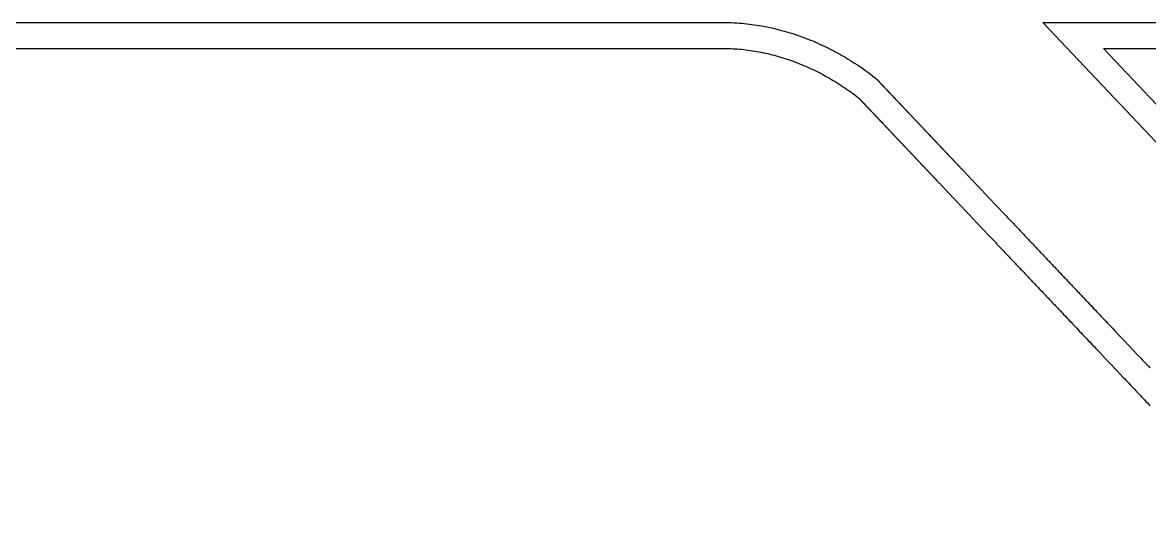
# Model space of a CAD drawing. Header units: inches. Extents: x 39 to 243, y 75 to 164.
# Drawn here: x 89.9 to 141, y 93.1 to 115.9 of the extents above; entities that cross this region are included whole.
import ezdxf

# ---------------------------------------------------------------- set-up
doc = ezdxf.new("R2010")
doc.units = ezdxf.units.IN
doc.header["$MEASUREMENT"] = 0

msp = doc.modelspace()

# ---------------------------------------------------------------- linework, layer by layer
at = {"color": 7}
for points in [[(82.352, 115.91), (94.651, 115.91), (94.656, 115.91), (94.66, 115.91), (94.665, 115.91), (94.669, 115.91), (94.674, 115.91), (94.678, 115.91), (94.683, 115.91), (94.687, 115.91), (94.692, 115.91), (94.696, 115.91), (94.701, 115.91), (94.705, 115.91), (94.71, 115.91), (94.715, 115.91), (94.719, 115.91), (94.724, 115.91), (94.728, 115.91), (94.733, 115.91), (94.737, 115.91), (94.742, 115.91), (94.746, 115.91), (121.951, 115.91), (122.066, 115.907), (122.182, 115.902), (122.297, 115.895), (122.412, 115.887), (122.527, 115.878), (122.641, 115.868), (122.756, 115.856), (122.87, 115.843), (122.984, 115.828), (123.098, 115.812), (123.212, 115.795), (123.325, 115.777), (123.439, 115.757), (123.552, 115.736), (123.664, 115.714), (123.777, 115.691), (123.889, 115.666), (124.001, 115.64), (124.113, 115.613), (124.224, 115.585), (124.335, 115.556), (124.446, 115.525), (124.556, 115.494), (124.666, 115.461), (124.775, 115.427), (124.885, 115.392), (124.993, 115.356), (125.102, 115.318), (125.21, 115.28), (125.317, 115.241), (125.424, 115.2), (125.531, 115.159), (125.637, 115.116), (125.743, 115.073), (125.848, 115.028), (125.953, 114.983), (126.057, 114.936), (126.161, 114.889), (126.264, 114.84), (126.366, 114.791), (126.468, 114.741), (126.57, 114.689), (126.671, 114.637), (126.771, 114.584), (126.871, 114.53), (126.97, 114.475), (127.068, 114.42), (127.166, 114.363), (127.263, 114.306), (127.36, 114.247), (127.456, 114.188), (127.551, 114.129), (127.646, 114.068), (127.739, 114.007), (127.832, 113.944), (127.925, 113.881), (128.016, 113.818), (128.107, 113.753), (128.197, 113.688), (128.287, 113.622), (128.375, 113.556), (128.463, 113.489), (128.55, 113.421), (128.636, 113.352), (128.636, 113.352), (128.636, 113.352), (128.636, 113.352), (128.636, 113.352), (128.636, 113.352), (128.636, 113.352), (128.637, 113.351), (128.637, 113.351), (128.637, 113.351), (128.638, 113.351), (128.638, 113.35), (128.638, 113.35), (128.639, 113.349), (128.639, 113.349), (128.64, 113.348), (128.64, 113.348), (128.641, 113.347), (128.641, 113.347), (128.642, 113.346), (128.642, 113.345), (128.643, 113.345), (128.644, 113.344), (128.644, 113.343), (128.645, 113.342), (128.646, 113.342), (128.647, 113.341), (128.648, 113.34), (128.649, 113.339), (128.649, 113.338), (128.65, 113.337), (128.651, 113.336), (128.652, 113.335), (128.653, 113.334), (128.655, 113.333), (128.656, 113.331), (128.657, 113.33), (128.658, 113.329), (128.659, 113.328), (128.66, 113.326), (128.662, 113.325), (128.663, 113.324), (128.664, 113.322), (128.666, 113.321), (128.667, 113.319), (128.668, 113.318), (128.67, 113.316), (128.671, 113.315), (128.673, 113.313), (128.674, 113.312), (128.676, 113.31), (128.678, 113.308), (128.679, 113.306), (128.681, 113.305), (128.683, 113.303), (128.684, 113.301), (128.686, 113.299), (128.688, 113.297), (128.69, 113.295), (128.692, 113.293), (128.693, 113.291), (128.695, 113.289), (128.697, 113.287), (128.699, 113.285), (128.701, 113.283), (128.703, 113.281), (128.705, 113.279), (128.707, 113.277), (128.71, 113.274), (128.712, 113.272), (128.714, 113.27), (128.716, 113.267), (128.718, 113.265), (128.721, 113.263), (128.723, 113.26), (128.725, 113.258), (128.728, 113.255), (128.73, 113.253), (128.733, 113.25), (128.735, 113.248), (128.738, 113.245), (128.74, 113.242), (128.743, 113.24), (128.745, 113.237), (128.748, 113.234), (128.75, 113.231), (128.753, 113.228), (128.756, 113.226), (128.759, 113.223), (128.761, 113.22), (128.764, 113.217), (128.767, 113.214), (128.77, 113.211), (128.773, 113.208), (128.776, 113.205), (128.778, 113.202), (128.781, 113.199), (128.784, 113.195), (128.787, 113.192), (128.791, 113.189), (128.794, 113.186), (128.797, 113.182), (128.8, 113.179), (128.803, 113.176), (128.806, 113.172), (128.809, 113.169), (128.813, 113.165), (128.816, 113.162), (128.819, 113.158), (128.823, 113.155), (128.826, 113.151), (128.829, 113.148), (128.833, 113.144), (128.836, 113.14), (128.84, 113.137), (128.843, 113.133), (128.847, 113.129), (128.851, 113.126), (128.854, 113.122), (128.858, 113.118), (128.861, 113.114), (128.865, 113.11), (128.869, 113.106), (128.873, 113.102), (128.876, 113.098), (128.88, 113.094), (128.884, 113.09), (128.888, 113.086), (128.892, 113.082), (128.896, 113.078), (128.9, 113.074), (128.904, 113.069), (128.908, 113.065), (128.912, 113.061), (128.916, 113.057), (128.92, 113.052), (128.924, 113.048), (128.928, 113.043), (128.932, 113.039), (128.937, 113.035), (128.941, 113.03), (128.945, 113.026), (128.949, 113.021), (128.954, 113.017), (128.958, 113.012), (128.962, 113.007), (128.967, 113.003), (128.971, 112.998), (128.976, 112.993), (128.98, 112.989), (128.985, 112.984), (128.989, 112.979), (128.994, 112.974), (128.998, 112.969), (129.003, 112.964), (129.008, 112.959), (129.012, 112.954), (129.017, 112.949), (129.022, 112.944), (129.027, 112.939), (129.031, 112.934), (129.036, 112.929), (129.041, 112.924), (129.046, 112.919), (129.051, 112.914), (129.056, 112.909), (129.061, 112.903), (129.066, 112.898), (129.071, 112.893), (129.076, 112.887), (129.081, 112.882), (129.086, 112.877), (129.091, 112.871), (129.096, 112.866), (129.101, 112.86), (129.107, 112.855), (129.112, 112.849), (129.117, 112.844), (129.122, 112.838), (129.128, 112.833), (129.133, 112.827), (129.138, 112.821), (129.144, 112.816), (129.149, 112.81), (129.155, 112.804), (129.16, 112.798), (129.166, 112.793), (129.171, 112.787), (129.177, 112.781), (129.182, 112.775), (129.188, 112.769), (129.194, 112.763), (129.199, 112.757), (129.205, 112.751), (129.211, 112.745), (129.216, 112.739), (129.222, 112.733), (129.228, 112.727), (129.234, 112.721), (129.24, 112.714), (129.245, 112.708), (129.251, 112.702), (129.257, 112.696), (129.263, 112.69), (129.269, 112.683), (129.275, 112.677), (129.281, 112.671), (129.287, 112.664), (129.293, 112.658), (129.3, 112.651), (129.306, 112.645), (129.312, 112.638), (129.318, 112.632), (129.324, 112.625), (129.33, 112.619), (129.337, 112.612), (129.343, 112.605), (129.349, 112.599), (129.356, 112.592), (129.362, 112.585), (129.368, 112.578), (129.375, 112.572), (129.381, 112.565), (129.388, 112.558), (129.394, 112.551), (129.401, 112.544), (129.407, 112.537), (129.414, 112.53), (129.42, 112.524), (129.427, 112.517), (129.434, 112.51), (129.44, 112.502), (129.447, 112.495), (129.454, 112.488), (129.461, 112.481), (129.467, 112.474), (129.474, 112.467), (129.481, 112.46), (129.488, 112.452), (129.495, 112.445), (129.502, 112.438), (129.508, 112.431), (129.515, 112.423), (129.522, 112.416), (129.529, 112.408), (129.536, 112.401), (129.543, 112.394), (129.55, 112.386), (129.558, 112.379), (129.565, 112.371), (129.572, 112.364), (129.579, 112.356), (129.586, 112.348), (129.593, 112.341), (129.601, 112.333), (129.608, 112.325), (129.615, 112.318), (129.623, 112.31), (129.63, 112.302), (129.637, 112.294), (129.645, 112.287), (129.652, 112.279), (129.659, 112.271), (129.667, 112.263), (129.674, 112.255), (129.682, 112.247), (129.689, 112.239), (129.697, 112.231), (129.705, 112.223), (129.712, 112.215), (129.72, 112.207), (129.728, 112.199), (129.735, 112.191), (129.743, 112.183), (129.751, 112.175), (129.758, 112.167), (129.766, 112.158), (129.774, 112.15), (129.782, 112.142), (129.79, 112.134), (129.797, 112.125), (129.805, 112.117), (129.813, 112.109), (129.821, 112.1), (129.829, 112.092), (129.837, 112.083), (129.845, 112.075), (129.853, 112.066), (129.861, 112.058), (129.869, 112.049), (129.877, 112.041), (129.886, 112.032), (129.894, 112.024), (129.902, 112.015), (129.91, 112.006), (129.918, 111.998), (129.927, 111.989), (129.935, 111.98), (129.943, 111.971), (129.951, 111.963), (129.96, 111.954), (129.968, 111.945), (129.977, 111.936), (129.985, 111.927), (129.993, 111.918), (130.002, 111.909), (130.01, 111.9), (130.019, 111.891), (130.027, 111.882), (130.036, 111.873), (130.044, 111.864), (130.053, 111.855), (130.062, 111.846), (130.07, 111.837), (130.079, 111.828), (130.088, 111.819), (130.096, 111.81), (130.105, 111.8), (130.114, 111.791), (130.123, 111.782), (130.131, 111.773), (130.14, 111.763), (130.149, 111.754), (130.158, 111.744), (130.167, 111.735), (130.176, 111.726), (130.185, 111.716), (130.194, 111.707), (130.203, 111.697), (130.212, 111.688), (130.221, 111.678), (130.23, 111.669), (130.239, 111.659), (130.248, 111.65), (130.257, 111.64), (130.266, 111.63), (130.275, 111.621), (130.284, 111.611), (130.293, 111.601), (130.303, 111.592), (130.312, 111.582), (130.321, 111.572), (130.33, 111.562), (130.34, 111.552), (130.349, 111.543), (130.358, 111.533), (130.368, 111.523), (130.377, 111.513), (130.387, 111.503), (130.396, 111.493), (130.405, 111.483), (130.415, 111.473), (130.424, 111.463), (130.434, 111.453), (130.443, 111.443), (130.453, 111.433), (130.463, 111.423), (130.472, 111.412), (130.482, 111.402), (130.491, 111.392), (130.501, 111.382), (130.511, 111.372), (130.521, 111.361), (130.53, 111.351), (130.54, 111.341), (130.55, 111.331), (130.56, 111.32), (130.569, 111.31), (130.579, 111.299), (130.589, 111.289), (130.599, 111.279), (130.609, 111.268), (130.619, 111.258), (130.629, 111.247), (130.639, 111.237), (130.649, 111.226), (130.659, 111.216), (130.669, 111.205), (130.679, 111.194), (130.689, 111.184), (130.699, 111.173), (130.709, 111.162), (130.719, 111.152), (130.729, 111.141), (130.739, 111.13), (130.75, 111.119), (130.76, 111.109), (130.77, 111.098), (130.78, 111.087), (130.79, 111.076), (130.801, 111.065), (130.811, 111.054), (130.821, 111.044), (130.832, 111.033), (130.842, 111.022), (130.853, 111.011), (130.863, 111), (130.873, 110.989), (130.884, 110.978), (130.894, 110.967), (130.905, 110.956), (130.915, 110.944), (130.926, 110.933), (130.936, 110.922), (130.947, 110.911), (130.957, 110.9), (130.968, 110.889), (130.979, 110.877), (130.989, 110.866), (131, 110.855), (131.011, 110.844), (131.021, 110.832), (131.032, 110.821), (131.043, 110.81), (131.054, 110.798), (131.064, 110.787), (131.075, 110.775), (131.086, 110.764), (131.097, 110.753), (131.108, 110.741), (131.119, 110.73), (131.13, 110.718), (131.14, 110.707), (131.151, 110.695), (131.162, 110.683), (131.173, 110.672), (131.184, 110.66), (131.195, 110.649), (131.206, 110.637), (131.217, 110.625), (131.228, 110.614), (131.24, 110.602), (131.251, 110.59), (131.262, 110.578), (131.273, 110.567), (131.284, 110.555), (131.295, 110.543), (131.306, 110.531), (131.318, 110.519), (131.329, 110.507), (131.34, 110.496), (131.351, 110.484), (131.363, 110.472), (131.374, 110.46), (131.385, 110.448), (131.397, 110.436), (131.408, 110.424), (131.419, 110.412), (131.431, 110.4), (131.442, 110.388), (131.454, 110.376), (131.465, 110.363), (131.477, 110.351), (131.488, 110.339), (131.5, 110.327), (131.511, 110.315), (131.523, 110.303), (131.534, 110.29), (131.546, 110.278), (131.558, 110.266), (131.569, 110.254), (131.581, 110.241), (131.592, 110.229), (131.604, 110.217), (131.616, 110.204), (131.628, 110.192), (131.639, 110.18), (131.651, 110.167), (131.663, 110.155), (131.675, 110.142), (131.686, 110.13), (131.698, 110.117), (131.71, 110.105), (131.722, 110.092), (131.734, 110.08), (131.746, 110.067), (131.758, 110.055), (131.77, 110.042), (131.781, 110.029), (131.793, 110.017), (131.805, 110.004), (131.817, 109.991), (131.829, 109.979), (131.841, 109.966), (131.853, 109.953), (131.866, 109.941), (131.878, 109.928), (131.89, 109.915), (131.902, 109.902), (131.914, 109.889), (131.926, 109.877), (131.938, 109.864), (131.95, 109.851), (131.963, 109.838), (131.975, 109.825), (131.987, 109.812), (131.999, 109.799), (132.012, 109.786), (132.024, 109.773), (132.036, 109.76), (132.049, 109.747), (132.061, 109.734), (132.073, 109.721), (132.086, 109.708), (132.098, 109.695), (132.11, 109.682), (132.123, 109.669), (132.135, 109.656), (132.148, 109.643), (132.16, 109.629), (132.173, 109.616), (132.185, 109.603), (132.198, 109.59), (132.21, 109.576), (132.223, 109.563), (132.235, 109.55), (132.248, 109.537), (132.26, 109.523), (132.273, 109.51), (132.286, 109.497), (132.298, 109.483), (132.311, 109.47), (132.324, 109.457), (132.336, 109.443), (132.349, 109.43), (132.362, 109.416), (132.375, 109.403), (132.387, 109.389), (132.4, 109.376), (132.413, 109.362), (132.426, 109.349), (132.439, 109.335), (132.451, 109.322), (132.477, 109.295), (132.503, 109.267), (132.529, 109.24), (132.555, 109.213), (132.581, 109.185), (132.607, 109.158), (132.633, 109.13), (132.659, 109.103), (132.685, 109.075), (132.711, 109.047), (132.738, 109.019), (132.764, 108.991), (132.791, 108.963), (132.817, 108.935), (132.844, 108.907), (132.87, 108.879), (132.897, 108.851), (132.924, 108.823), (132.95, 108.794), (132.977, 108.766), (133.004, 108.738), (133.031, 108.709), (133.058, 108.681), (133.085, 108.652), (133.113, 108.623), (133.14, 108.595), (133.167, 108.566), (133.194, 108.537), (133.222, 108.508), (133.249, 108.479), (133.277, 108.45), (133.304, 108.421), (133.332, 108.392), (133.359, 108.362), (133.387, 108.333), (133.415, 108.304), (133.443, 108.275), (133.471, 108.245), (133.498, 108.216), (133.526, 108.186), (133.554, 108.156), (133.582, 108.127), (133.611, 108.097), (133.639, 108.067), (133.667, 108.038), (133.695, 108.008), (133.724, 107.978), (133.752, 107.948), (133.78, 107.918), (133.809, 107.888), (133.837, 107.857), (133.866, 107.827), (133.895, 107.797), (133.923, 107.767), (133.952, 107.736), (133.981, 107.706), (134.01, 107.675), (134.039, 107.645), (134.068, 107.614), (134.096, 107.584), (134.125, 107.553), (134.155, 107.522), (134.184, 107.492), (134.213, 107.461), (134.242, 107.43), (134.271, 107.399), (134.301, 107.368), (134.33, 107.337), (134.359, 107.306), (134.389, 107.275), (134.418, 107.244), (134.448, 107.213), (134.477, 107.181), (134.507, 107.15), (134.537, 107.119), (134.566, 107.087), (134.596, 107.056), (134.626, 107.025), (134.656, 106.993), (134.686, 106.962), (134.715, 106.93), (134.745, 106.898), (134.775, 106.867), (134.805, 106.835), (134.836, 106.803), (134.866, 106.771), (134.896, 106.739), (134.926, 106.707), (134.956, 106.676), (134.987, 106.644), (135.017, 106.611), (135.047, 106.579), (135.078, 106.547), (135.108, 106.515), (135.139, 106.483), (135.169, 106.451), (135.2, 106.418), (135.23, 106.386), (135.261, 106.354), (135.292, 106.321), (135.322, 106.289), (135.353, 106.256), (135.384, 106.224), (135.415, 106.191), (135.446, 106.159), (135.476, 106.126), (135.507, 106.093), (135.538, 106.061), (135.569, 106.028), (135.6, 105.995), (135.631, 105.962), (135.663, 105.929), (135.694, 105.897), (135.725, 105.864), (135.756, 105.831), (135.787, 105.798), (135.819, 105.765), (135.85, 105.732), (135.881, 105.698), (135.913, 105.665), (135.944, 105.632), (135.975, 105.599), (136.007, 105.566), (136.038, 105.532), (136.07, 105.499), (136.102, 105.466), (136.133, 105.432), (136.165, 105.399), (136.196, 105.365), (136.228, 105.332), (136.26, 105.299), (136.292, 105.265), (136.323, 105.231), (136.355, 105.198), (136.387, 105.164), (136.419, 105.131), (136.451, 105.097), (136.483, 105.063), (136.515, 105.029), (136.546, 104.996), (136.578, 104.962), (136.611, 104.928), (136.643, 104.894), (136.675, 104.86), (136.707, 104.826), (136.739, 104.792), (136.771, 104.758), (136.803, 104.724), (136.835, 104.69), (136.868, 104.656), (136.9, 104.622), (136.932, 104.588), (136.964, 104.554), (136.997, 104.52), (137.029, 104.486), (137.062, 104.452), (137.094, 104.417), (137.126, 104.383), (137.159, 104.349), (137.191, 104.315), (137.224, 104.28), (137.256, 104.246), (137.289, 104.212), (137.321, 104.177), (137.354, 104.143), (137.386, 104.108), (137.419, 104.074), (137.452, 104.039), (137.484, 104.005), (137.517, 103.97), (137.55, 103.936), (137.582, 103.901), (137.615, 103.867), (137.648, 103.832), (137.681, 103.797), (137.713, 103.763), (137.746, 103.728), (137.779, 103.693), (137.812, 103.659), (137.845, 103.624), (137.878, 103.589), (137.911, 103.555), (137.943, 103.52), (137.976, 103.485), (138.009, 103.45), (138.042, 103.415), (138.108, 103.346), (138.174, 103.276), (138.24, 103.206), (138.306, 103.136), (138.373, 103.066), (138.439, 102.996), (138.505, 102.926), (138.571, 102.856), (138.638, 102.786), (138.704, 102.716), (138.771, 102.646), (138.837, 102.576), (138.904, 102.505), (138.97, 102.435), (139.037, 102.365), (139.104, 102.294), (139.17, 102.224), (139.237, 102.153), (139.304, 102.083), (139.37, 102.012), (139.437, 101.942), (139.504, 101.871), (139.638, 101.73), (139.771, 101.589), (139.905, 101.448), (140.039, 101.306), (140.306, 101.024), (140.44, 100.883), (140.573, 100.741), (140.64, 100.671), (140.707, 100.6), (140.774, 100.53), (140.841, 100.459), (140.907, 100.389), (140.974, 100.318), (141.041, 100.248)], [(157.744, 93.139), (136.191, 115.909), (219.793, 115.909)], [(83.95, 114.732), (94.651, 114.732), (121.933, 114.732), (122.02, 114.729), (122.12, 114.725), (122.219, 114.719), (122.319, 114.712), (122.418, 114.704), (122.517, 114.695), (122.617, 114.685), (122.716, 114.674), (122.815, 114.662), (122.914, 114.648), (123.013, 114.633), (123.112, 114.617), (123.211, 114.601), (123.309, 114.583), (123.408, 114.563), (123.506, 114.543), (123.604, 114.522), (123.703, 114.5), (123.8, 114.476), (123.898, 114.452), (123.996, 114.426), (124.093, 114.4), (124.19, 114.372), (124.287, 114.344), (124.383, 114.314), (124.48, 114.284), (124.576, 114.252), (124.671, 114.22), (124.767, 114.186), (124.862, 114.152), (124.957, 114.117), (125.051, 114.08), (125.145, 114.043), (125.239, 114.005), (125.332, 113.966), (125.425, 113.926), (125.518, 113.886), (125.61, 113.844), (125.702, 113.802), (125.793, 113.758), (125.884, 113.714), (125.975, 113.669), (126.064, 113.623), (126.154, 113.577), (126.243, 113.529), (126.331, 113.481), (126.419, 113.432), (126.507, 113.383), (126.593, 113.332), (126.68, 113.281), (126.765, 113.229), (126.85, 113.177), (126.935, 113.123), (127.019, 113.069), (127.102, 113.015), (127.185, 112.959), (127.267, 112.903), (127.348, 112.847), (127.429, 112.79), (127.508, 112.732), (127.588, 112.673), (127.666, 112.614), (127.744, 112.554), (127.821, 112.494), (127.844, 112.476), (127.845, 112.475), (127.846, 112.474), (127.848, 112.472), (127.849, 112.471), (127.85, 112.469), (127.852, 112.468), (127.853, 112.466), (127.855, 112.465), (127.856, 112.463), (127.858, 112.461), (127.859, 112.46), (127.861, 112.458), (127.862, 112.456), (127.864, 112.455), (127.866, 112.453), (127.868, 112.451), (127.869, 112.449), (127.871, 112.447), (127.873, 112.445), (127.875, 112.443), (127.877, 112.441), (127.879, 112.439), (127.88, 112.437), (127.882, 112.435), (127.884, 112.433), (127.886, 112.431), (127.888, 112.429), (127.891, 112.427), (127.893, 112.425), (127.895, 112.422), (127.897, 112.42), (127.899, 112.418), (127.901, 112.415), (127.904, 112.413), (127.906, 112.411), (127.908, 112.408), (127.91, 112.406), (127.913, 112.403), (127.915, 112.401), (127.918, 112.398), (127.92, 112.395), (127.923, 112.393), (127.925, 112.39), (127.928, 112.387), (127.93, 112.385), (127.933, 112.382), (127.935, 112.379), (127.938, 112.376), (127.941, 112.374), (127.944, 112.371), (127.946, 112.368), (127.949, 112.365), (127.952, 112.362), (127.955, 112.359), (127.957, 112.356), (127.96, 112.353), (127.963, 112.35), (127.966, 112.347), (127.969, 112.344), (127.972, 112.34), (127.975, 112.337), (127.978, 112.334), (127.981, 112.331), (127.984, 112.327), (127.988, 112.324), (127.991, 112.321), (127.994, 112.317), (127.997, 112.314), (128, 112.311), (128.004, 112.307), (128.007, 112.304), (128.01, 112.3), (128.014, 112.297), (128.017, 112.293), (128.021, 112.289), (128.024, 112.286), (128.027, 112.282), (128.031, 112.278), (128.034, 112.275), (128.038, 112.271), (128.042, 112.267), (128.045, 112.263), (128.049, 112.259), (128.053, 112.256), (128.056, 112.252), (128.06, 112.248), (128.064, 112.244), (128.067, 112.24), (128.071, 112.236), (128.075, 112.232), (128.079, 112.228), (128.083, 112.224), (128.087, 112.219), (128.091, 112.215), (128.095, 112.211), (128.099, 112.207), (128.103, 112.203), (128.107, 112.198), (128.111, 112.194), (128.115, 112.19), (128.119, 112.185), (128.123, 112.181), (128.127, 112.176), (128.132, 112.172), (128.136, 112.168), (128.14, 112.163), (128.144, 112.159), (128.149, 112.154), (128.153, 112.149), (128.157, 112.145), (128.162, 112.14), (128.166, 112.135), (128.171, 112.131), (128.175, 112.126), (128.18, 112.121), (128.184, 112.116), (128.189, 112.112), (128.193, 112.107), (128.198, 112.102), (128.203, 112.097), (128.207, 112.092), (128.212, 112.087), (128.217, 112.082), (128.222, 112.077), (128.226, 112.072), (128.231, 112.067), (128.236, 112.062), (128.241, 112.057), (128.246, 112.052), (128.251, 112.046), (128.255, 112.041), (128.26, 112.036), (128.265, 112.031), (128.27, 112.025), (128.275, 112.02), (128.281, 112.015), (128.286, 112.009), (128.291, 112.004), (128.296, 111.999), (128.301, 111.993), (128.306, 111.988), (128.311, 111.982), (128.317, 111.977), (128.322, 111.971), (128.327, 111.965), (128.333, 111.96), (128.338, 111.954), (128.343, 111.948), (128.349, 111.943), (128.354, 111.937), (128.36, 111.931), (128.365, 111.925), (128.371, 111.92), (128.376, 111.914), (128.382, 111.908), (128.387, 111.902), (128.393, 111.896), (128.398, 111.89), (128.404, 111.884), (128.41, 111.878), (128.415, 111.872), (128.421, 111.866), (128.427, 111.86), (128.433, 111.854), (128.439, 111.848), (128.444, 111.842), (128.45, 111.835), (128.456, 111.829), (128.462, 111.823), (128.468, 111.817), (128.474, 111.81), (128.48, 111.804), (128.486, 111.798), (128.492, 111.791), (128.498, 111.785), (128.504, 111.779), (128.51, 111.772), (128.516, 111.766), (128.522, 111.759), (128.529, 111.753), (128.535, 111.746), (128.541, 111.74), (128.547, 111.733), (128.554, 111.726), (128.56, 111.72), (128.566, 111.713), (128.573, 111.706), (128.579, 111.699), (128.585, 111.693), (128.592, 111.686), (128.598, 111.679), (128.605, 111.672), (128.611, 111.665), (128.618, 111.659), (128.624, 111.652), (128.631, 111.645), (128.637, 111.638), (128.644, 111.631), (128.651, 111.624), (128.657, 111.617), (128.664, 111.61), (128.671, 111.602), (128.678, 111.595), (128.684, 111.588), (128.691, 111.581), (128.698, 111.574), (128.705, 111.567), (128.712, 111.559), (128.718, 111.552), (128.725, 111.545), (128.732, 111.537), (128.739, 111.53), (128.746, 111.523), (128.753, 111.515), (128.76, 111.508), (128.767, 111.5), (128.774, 111.493), (128.782, 111.486), (128.789, 111.478), (128.796, 111.47), (128.803, 111.463), (128.81, 111.455), (128.817, 111.448), (128.825, 111.44), (128.832, 111.432), (128.839, 111.425), (128.846, 111.417), (128.854, 111.409), (128.861, 111.401), (128.869, 111.394), (128.876, 111.386), (128.883, 111.378), (128.891, 111.37), (128.898, 111.362), (128.906, 111.354), (128.913, 111.346), (128.921, 111.338), (128.928, 111.33), (128.936, 111.322), (128.944, 111.314), (128.951, 111.306), (128.959, 111.298), (128.967, 111.29), (128.974, 111.282), (128.982, 111.274), (128.99, 111.266), (128.997, 111.257), (129.005, 111.249), (129.013, 111.241), (129.021, 111.233), (129.029, 111.224), (129.037, 111.216), (129.045, 111.208), (129.052, 111.199), (129.06, 111.191), (129.068, 111.182), (129.076, 111.174), (129.084, 111.166), (129.092, 111.157), (129.101, 111.149), (129.109, 111.14), (129.117, 111.131), (129.125, 111.123), (129.133, 111.114), (129.141, 111.106), (129.149, 111.097), (129.158, 111.088), (129.166, 111.08), (129.174, 111.071), (129.182, 111.062), (129.191, 111.053), (129.199, 111.044), (129.207, 111.036), (129.216, 111.027), (129.224, 111.018), (129.233, 111.009), (129.241, 111), (129.249, 110.991), (129.258, 110.982), (129.266, 110.973), (129.275, 110.964), (129.283, 110.955), (129.292, 110.946), (129.301, 110.937), (129.309, 110.928), (129.318, 110.919), (129.327, 110.91), (129.335, 110.901), (129.344, 110.891), (129.353, 110.882), (129.361, 110.873), (129.37, 110.864), (129.379, 110.854), (129.388, 110.845), (129.397, 110.836), (129.405, 110.826), (129.414, 110.817), (129.423, 110.808), (129.432, 110.798), (129.441, 110.789), (129.45, 110.779), (129.459, 110.77), (129.468, 110.76), (129.477, 110.751), (129.486, 110.741), (129.495, 110.732), (129.504, 110.722), (129.513, 110.713), (129.522, 110.703), (129.531, 110.693), (129.541, 110.684), (129.55, 110.674), (129.559, 110.664), (129.568, 110.654), (129.577, 110.645), (129.587, 110.635), (129.596, 110.625), (129.605, 110.615), (129.615, 110.605), (129.624, 110.596), (129.633, 110.586), (129.643, 110.576), (129.652, 110.566), (129.662, 110.556), (129.671, 110.546), (129.681, 110.536), (129.69, 110.526), (129.7, 110.516), (129.709, 110.506), (129.719, 110.496), (129.728, 110.485), (129.738, 110.475), (129.747, 110.465), (129.757, 110.455), (129.767, 110.445), (129.776, 110.435), (129.786, 110.424), (129.796, 110.414), (129.805, 110.404), (129.815, 110.394), (129.825, 110.383), (129.835, 110.373), (129.845, 110.362), (129.854, 110.352), (129.864, 110.342), (129.874, 110.331), (129.884, 110.321), (129.894, 110.31), (129.904, 110.3), (129.914, 110.289), (129.924, 110.279), (129.934, 110.268), (129.944, 110.258), (129.954, 110.247), (129.964, 110.236), (129.974, 110.226), (129.984, 110.215), (129.994, 110.204), (130.004, 110.194), (130.014, 110.183), (130.025, 110.172), (130.035, 110.162), (130.045, 110.151), (130.055, 110.14), (130.065, 110.129), (130.076, 110.118), (130.086, 110.107), (130.096, 110.097), (130.107, 110.086), (130.117, 110.075), (130.127, 110.064), (130.138, 110.053), (130.148, 110.042), (130.159, 110.031), (130.169, 110.02), (130.179, 110.009), (130.19, 109.998), (130.2, 109.987), (130.211, 109.976), (130.221, 109.964), (130.232, 109.953), (130.242, 109.942), (130.253, 109.931), (130.264, 109.92), (130.274, 109.909), (130.285, 109.897), (130.296, 109.886), (130.306, 109.875), (130.317, 109.864), (130.328, 109.852), (130.338, 109.841), (130.349, 109.83), (130.36, 109.818), (130.371, 109.807), (130.382, 109.795), (130.392, 109.784), (130.403, 109.772), (130.414, 109.761), (130.425, 109.749), (130.436, 109.738), (130.447, 109.726), (130.458, 109.715), (130.469, 109.703), (130.48, 109.692), (130.491, 109.68), (130.502, 109.669), (130.513, 109.657), (130.524, 109.645), (130.535, 109.634), (130.546, 109.622), (130.557, 109.61), (130.568, 109.598), (130.579, 109.587), (130.59, 109.575), (130.601, 109.563), (130.613, 109.551), (130.624, 109.539), (130.635, 109.528), (130.646, 109.516), (130.657, 109.504), (130.669, 109.492), (130.68, 109.48), (130.691, 109.468), (130.703, 109.456), (130.714, 109.444), (130.725, 109.432), (130.737, 109.42), (130.748, 109.408), (130.76, 109.396), (130.771, 109.384), (130.782, 109.372), (130.794, 109.36), (130.805, 109.348), (130.817, 109.335), (130.828, 109.323), (130.84, 109.311), (130.851, 109.299), (130.863, 109.287), (130.875, 109.274), (130.886, 109.262), (130.898, 109.25), (130.909, 109.238), (130.921, 109.225), (130.933, 109.213), (130.944, 109.201), (130.956, 109.188), (130.968, 109.176), (130.98, 109.164), (130.991, 109.151), (131.003, 109.139), (131.015, 109.126), (131.027, 109.114), (131.038, 109.101), (131.05, 109.089), (131.062, 109.076), (131.074, 109.064), (131.086, 109.051), (131.098, 109.039), (131.11, 109.026), (131.122, 109.013), (131.134, 109.001), (131.146, 108.988), (131.157, 108.976), (131.169, 108.963), (131.182, 108.95), (131.194, 108.938), (131.206, 108.925), (131.218, 108.912), (131.23, 108.899), (131.242, 108.887), (131.254, 108.874), (131.266, 108.861), (131.278, 108.848), (131.29, 108.835), (131.302, 108.822), (131.315, 108.81), (131.327, 108.797), (131.339, 108.784), (131.351, 108.771), (131.364, 108.758), (131.388, 108.732), (131.413, 108.706), (131.437, 108.68), (131.462, 108.654), (131.487, 108.628), (131.512, 108.601), (131.537, 108.575), (131.562, 108.549), (131.587, 108.522), (131.612, 108.496), (131.637, 108.469), (131.662, 108.442), (131.688, 108.416), (131.713, 108.389), (131.738, 108.362), (131.764, 108.335), (131.789, 108.308), (131.815, 108.281), (131.841, 108.254), (131.866, 108.227), (131.892, 108.2), (131.918, 108.172), (131.944, 108.145), (131.97, 108.118), (131.996, 108.09), (132.022, 108.063), (132.048, 108.035), (132.074, 108.008), (132.1, 107.98), (132.126, 107.952), (132.153, 107.924), (132.179, 107.896), (132.205, 107.869), (132.232, 107.841), (132.259, 107.812), (132.285, 107.784), (132.312, 107.756), (132.338, 107.728), (132.365, 107.7), (132.392, 107.671), (132.419, 107.643), (132.446, 107.615), (132.473, 107.586), (132.5, 107.558), (132.527, 107.529), (132.554, 107.5), (132.581, 107.472), (132.608, 107.443), (132.636, 107.414), (132.663, 107.385), (132.69, 107.356), (132.718, 107.327), (132.745, 107.298), (132.773, 107.269), (132.801, 107.24), (132.828, 107.211), (132.856, 107.181), (132.884, 107.152), (132.911, 107.123), (132.939, 107.093), (132.967, 107.064), (132.995, 107.034), (133.023, 107.005), (133.051, 106.975), (133.079, 106.946), (133.107, 106.916), (133.135, 106.886), (133.164, 106.856), (133.192, 106.826), (133.22, 106.797), (133.249, 106.767), (133.277, 106.737), (133.305, 106.707), (133.334, 106.676), (133.362, 106.646), (133.391, 106.616), (133.42, 106.586), (133.448, 106.556), (133.477, 106.525), (133.506, 106.495), (133.535, 106.464), (133.563, 106.434), (133.592, 106.403), (133.621, 106.373), (133.65, 106.342), (133.679, 106.312), (133.708, 106.281), (133.737, 106.25), (133.767, 106.219), (133.796, 106.188), (133.825, 106.158), (133.854, 106.127), (133.884, 106.096), (133.913, 106.065), (133.942, 106.034), (133.972, 106.003), (134.001, 105.971), (134.031, 105.94), (134.06, 105.909), (134.09, 105.878), (134.12, 105.846), (134.149, 105.815), (134.179, 105.784), (134.209, 105.752), (134.238, 105.721), (134.268, 105.689), (134.298, 105.658), (134.328, 105.626), (134.358, 105.595), (134.388, 105.563), (134.418, 105.531), (134.448, 105.5), (134.478, 105.468), (134.508, 105.436), (134.538, 105.404), (134.569, 105.372), (134.599, 105.34), (134.629, 105.308), (134.659, 105.276), (134.69, 105.244), (134.72, 105.212), (134.75, 105.18), (134.781, 105.148), (134.811, 105.116), (134.842, 105.084), (134.872, 105.051), (134.903, 105.019), (134.933, 104.987), (134.964, 104.954), (134.995, 104.922), (135.025, 104.89), (135.056, 104.857), (135.087, 104.825), (135.118, 104.792), (135.148, 104.76), (135.179, 104.727), (135.21, 104.694), (135.241, 104.662), (135.272, 104.629), (135.303, 104.596), (135.334, 104.564), (135.365, 104.531), (135.396, 104.498), (135.427, 104.465), (135.458, 104.432), (135.489, 104.399), (135.521, 104.367), (135.552, 104.334), (135.583, 104.301), (135.614, 104.268), (135.645, 104.235), (135.677, 104.201), (135.708, 104.168), (135.739, 104.135), (135.771, 104.102), (135.802, 104.069), (135.834, 104.036), (135.865, 104.003), (135.897, 103.969), (135.928, 103.936), (135.96, 103.903), (135.991, 103.869), (136.023, 103.836), (136.054, 103.803), (136.086, 103.769), (136.118, 103.736), (136.149, 103.702), (136.181, 103.669), (136.213, 103.635), (136.244, 103.602), (136.276, 103.568), (136.308, 103.535), (136.34, 103.501), (136.372, 103.467), (136.403, 103.434), (136.435, 103.4), (136.467, 103.366), (136.499, 103.333), (136.531, 103.299), (136.563, 103.265), (136.595, 103.231), (136.627, 103.198), (136.659, 103.164), (136.691, 103.13), (136.723, 103.096), (136.755, 103.062), (136.787, 103.028), (136.819, 102.994), (136.851, 102.961), (136.884, 102.927), (136.916, 102.893), (136.948, 102.859), (136.98, 102.825), (137.012, 102.791), (137.045, 102.757), (137.077, 102.723), (137.141, 102.654), (137.206, 102.586), (137.271, 102.518), (137.335, 102.449), (137.4, 102.381), (137.465, 102.313), (137.53, 102.244), (137.595, 102.175), (137.66, 102.107), (137.725, 102.038), (137.79, 101.969), (137.855, 101.901), (137.92, 101.832), (137.985, 101.763), (138.05, 101.694), (138.115, 101.625), (138.181, 101.556), (138.246, 101.487), (138.311, 101.418), (138.377, 101.349), (138.442, 101.28), (138.508, 101.211), (138.573, 101.142), (138.639, 101.073), (138.704, 101.003), (138.77, 100.934), (138.901, 100.796), (139.032, 100.657), (139.294, 100.38), (139.425, 100.242), (139.556, 100.103), (139.687, 99.965), (139.818, 99.827), (139.884, 99.757), (139.949, 99.688), (140.014, 99.619), (140.08, 99.55), (140.145, 99.481), (140.211, 99.412), (140.276, 99.343), (140.341, 99.274), (140.406, 99.205), (140.472, 99.136), (140.537, 99.067), (140.602, 98.998), (140.667, 98.929), (140.732, 98.861), (140.797, 98.792), (140.862, 98.723), (140.927, 98.655), (140.992, 98.586), (141.057, 98.518)]]:
    msp.add_lwpolyline(points, dxfattribs=at)
msp.add_lwpolyline([(158.542, 94.01), (138.93, 114.73), (218.089, 114.73, -0.414214)], format="xyb", dxfattribs=at)

doc.saveas('drawing.dxf')
